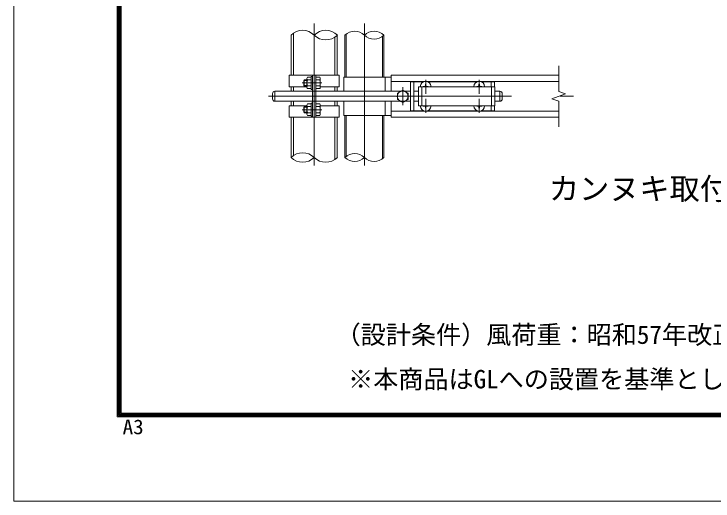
# Model space of a CAD drawing. Units: millimetres, scale not verified. Extents: x -4200 to 4200, y -2970 to 2970.
# Drawn here: x -4200 to -2373, y -2970 to -1696 of the extents above; entities that cross this region are included whole.
import ezdxf
from ezdxf.enums import TextEntityAlignment as Align

# ---------------------------------------------------------------- set-up
doc = ezdxf.new("R2010")
doc.units = ezdxf.units.MM
doc.header["$LTSCALE"] = 20
doc.linetypes.add('DASHED', pattern=[7.5, 6, -1.5])
doc.linetypes.add('USER1', pattern=[50.8, 31.75, -6.35, 6.35, -6.35])
doc.layers.add('0-0_D-TTL-TXT', color=7, linetype='Continuous')
for name, color, linetype, lineweight in [('0-1_D-BMK', 2, 'USER1', 13), ('0-2_D-STR1', 1, 'Continuous', 18), ('0-3_D-STR3', 3, 'Continuous', 13), ('0-4_D-STR-DIM', 7, 'Continuous', 9), ('0-8_D-TTL', 7, 'Continuous', 9)]:
    doc.layers.add(name, color=color, linetype=linetype, lineweight=lineweight)
doc.styles.add('ＭＳ ゴシック', font='')
doc.styles.get('ＭＳ ゴシック').set_extended_font_data('MS Gothic')

msp = doc.modelspace()

# ---------------------------------------------------------------- linework, layer by layer
at = {"layer": '0-1_D-BMK'}
for p, q in [((-3415.4, -1721.06), (-3415.4, -2092.23)), ((-3284.1, -1721.06), (-3284.1, -2092.23)), ((-3395.78, -1876.65), (-3447.13, -1876.65)), ((-3124.1, -1904.86), (-3124.1, -1868.6)), ((-2984.1, -1904.86), (-2984.1, -1868.6)), ((-3184.1, -1888.07), (-3184.1, -1935.22)), ((-3534.74, -1911.65), (-2737.7, -1911.65)), ((-3124.1, -1918.43), (-3124.1, -1954.69)), ((-2984.1, -1918.43), (-2984.1, -1954.69)), ((-3395.78, -1946.65), (-3447.13, -1946.65))]:
    msp.add_line(p, q, dxfattribs=at)
at = {"layer": '0-2_D-STR1'}
for p, q in [((-3475.9, -1751.65), (-3475.9, -1856.65)), ((-3354.9, -1751.65), (-3354.9, -1856.65)), ((-3334.9, -1751.65), (-3334.9, -1861.65)), ((-3233.3, -1751.65), (-3233.3, -1861.65)), ((-3475.9, -1886.65), (-3475.9, -1898.65)), ((-3354.9, -1886.65), (-3354.9, -1898.65)), ((-3475.9, -1924.65), (-3475.9, -1936.65)), ((-3354.9, -1924.65), (-3354.9, -1936.65)), ((-3475.9, -1966.65), (-3475.9, -2071.65)), ((-3354.9, -1966.65), (-3354.9, -2071.65)), ((-3334.9, -1961.65), (-3334.9, -2071.65)), ((-3233.3, -1961.65), (-3233.3, -2071.65))]:
    msp.add_line(p, q, dxfattribs=at)
at = {"layer": '0-2_D-STR1', "linetype": 'DASHED'}
for p, q in [((-3469.5, -1746.41), (-3469.5, -1856.65)), ((-3331.7, -1748.82), (-3331.7, -1861.65)), ((-3361.3, -1756.88), (-3361.3, -1856.65)), ((-3236.5, -1754.47), (-3236.5, -1861.65)), ((-3469.5, -1886.65), (-3469.5, -1898.65)), ((-3361.3, -1886.65), (-3361.3, -1898.65)), ((-3469.5, -1924.65), (-3469.5, -1936.65)), ((-3361.3, -1924.65), (-3361.3, -1936.65)), ((-3469.5, -1966.65), (-3469.5, -2066.41)), ((-3361.3, -1966.65), (-3361.3, -2076.88)), ((-3334.9, -1961.65), (-3334.9, -2071.65)), ((-3331.7, -1961.65), (-3331.7, -2068.82)), ((-3236.5, -1961.65), (-3236.5, -2074.47))]:
    msp.add_line(p, q, dxfattribs=at)
at = {"layer": '0-3_D-STR3'}
for p, q in [((-3480.5, -1856.65), (-3350.3, -1856.65)), ((-3480.5, -1856.65), (-3480.5, -1886.65)), ((-3423.2, -1861.65), (-3433, -1861.65)), ((-3420, -1859.65), (-3423.2, -1859.65)), ((-3423.2, -1859.65), (-3423.2, -1893.65)), ((-3420, -1856.65), (-3420, -1966.65)), ((-3415.4, -1856.65), (-3415.4, -1966.65)), ((-3410.8, -1856.65), (-3410.8, -1966.65)), ((-3410.8, -1858.85), (-3410.8, -1894.45)), ((-3410.8, -1861.65), (-3401, -1861.65)), ((-3350.3, -1856.65), (-3350.3, -1886.65)), ((-3338.1, -1861.65), (-3214.1, -1861.65)), ((-3338.1, -1861.65), (-3338.1, -1898.65)), ((-3230.1, -1861.65), (-3230.1, -1898.65)), ((-3214.1, -1856.65), (-3214.1, -1898.65)), ((-3214.1, -1856.65), (-2776.55, -1856.65)), ((-3442.8, -1870), (-3441.45, -1868.65)), ((-3442.8, -1870), (-3442.8, -1883.29)), ((-3434.2, -1870), (-3442.8, -1870)), ((-3434.2, -1868.65), (-3441.45, -1868.65)), ((-3441.45, -1868.65), (-3441.45, -1884.65)), ((-3434.2, -1865), (-3434.2, -1888.21)), ((-3423.2, -1868.65), (-3433, -1868.65)), ((-3410.8, -1868.65), (-3401, -1868.65)), ((-3399.8, -1865), (-3399.8, -1888.21)), ((-3214.1, -1872.65), (-2776.55, -1872.65)), ((-3164.1, -1873.65), (-3164.1, -1949.65)), ((-3164.1, -1873.65), (-3129.3, -1873.65)), ((-3155.1, -1873.65), (-3155.1, -1949.65)), ((-3124.89, -1880.35), (-3124.94, -1882.94)), ((-3124.89, -1880.35), (-3123.31, -1880.35)), ((-3123.31, -1880.35), (-3123.27, -1882.94)), ((-3118.9, -1873.65), (-2989.3, -1873.65)), ((-2984.89, -1880.35), (-2984.94, -1882.94)), ((-2984.89, -1880.35), (-2983.31, -1880.35)), ((-2983.31, -1880.35), (-2983.27, -1882.94)), ((-2978.9, -1873.65), (-2944.1, -1873.65)), ((-2953.1, -1873.65), (-2953.1, -1886.65)), ((-2944.1, -1873.65), (-2944.1, -1886.65)), ((-3518.1, -1898.65), (-3420, -1898.65)), ((-3518.1, -1898.65), (-3518.1, -1924.65)), ((-3480.5, -1886.65), (-3434.2, -1886.65)), ((-3442.8, -1883.29), (-3441.45, -1884.65)), ((-3434.2, -1883.29), (-3442.8, -1883.29)), ((-3434.2, -1884.65), (-3441.45, -1884.65)), ((-3423.2, -1884.65), (-3433, -1884.65)), ((-3423.2, -1891.65), (-3433, -1891.65)), ((-3420, -1893.65), (-3423.2, -1893.65)), ((-3420.3, -1898.65), (-3164.1, -1898.65)), ((-3410.8, -1884.65), (-3401, -1884.65)), ((-3410.8, -1891.65), (-3401, -1891.65)), ((-3399.8, -1886.65), (-3350.3, -1886.65)), ((-3155.1, -1898.65), (-3143.1, -1898.65)), ((-3143.1, -1886.65), (-3143.1, -1936.65)), ((-3143.1, -1886.65), (-2943.1, -1886.65)), ((-3127.81, -1885.81), (-3130.4, -1885.86)), ((-3130.4, -1885.86), (-3130.4, -1886.65)), ((-2987.81, -1885.81), (-2990.4, -1885.86)), ((-2990.4, -1885.86), (-2990.4, -1886.65)), ((-2980.39, -1885.81), (-2977.8, -1885.86)), ((-2977.8, -1885.86), (-2977.8, -1886.65)), ((-2943.1, -1886.65), (-2943.1, -1936.65)), ((-2943.1, -1898.65), (-2930.1, -1898.65)), ((-2930.1, -1898.65), (-2930.1, -1924.65)), ((-3524.1, -1904.65), (-3524.1, -1918.65)), ((-2924.1, -1904.65), (-2924.1, -1918.65)), ((-3518.1, -1924.65), (-3420, -1924.65)), ((-3434.2, -1958.29), (-3434.2, -1935.09)), ((-3423.2, -1931.65), (-3433, -1931.65)), ((-3423.2, -1963.65), (-3423.2, -1929.65)), ((-3420, -1929.65), (-3423.2, -1929.65)), ((-3420.3, -1924.65), (-3164.1, -1924.65)), ((-3410.8, -1931.65), (-3401, -1931.65)), ((-3399.8, -1935), (-3399.8, -1958.21)), ((-3338.1, -1924.65), (-3338.1, -1961.65)), ((-3230.1, -1924.65), (-3230.1, -1961.65)), ((-3214.1, -1924.65), (-3214.1, -1966.65)), ((-3155.1, -1924.65), (-3143.1, -1924.65)), ((-2943.1, -1924.65), (-2930.1, -1924.65)), ((-3480.5, -1936.65), (-3434.2, -1936.65)), ((-3480.5, -1966.65), (-3480.5, -1936.65)), ((-3442.8, -1940), (-3441.45, -1938.65)), ((-3434.2, -1940), (-3442.8, -1940)), ((-3442.8, -1953.29), (-3442.8, -1940)), ((-3434.2, -1953.29), (-3442.8, -1953.29)), ((-3442.8, -1953.29), (-3441.45, -1954.65)), ((-3441.45, -1954.65), (-3441.45, -1938.65)), ((-3434.2, -1938.65), (-3441.45, -1938.65)), ((-3423.2, -1938.65), (-3433, -1938.65)), ((-3410.8, -1938.65), (-3401, -1938.65)), ((-3400, -1936.65), (-3350.3, -1936.65)), ((-3350.3, -1966.65), (-3350.3, -1936.65)), ((-3214.1, -1950.65), (-2776.55, -1950.65)), ((-3164.1, -1949.65), (-3129.3, -1949.65)), ((-3143.1, -1936.65), (-2943.1, -1936.65)), ((-3130.4, -1937.44), (-3130.4, -1936.65)), ((-3127.81, -1937.48), (-3130.4, -1937.44)), ((-3124.89, -1942.95), (-3124.94, -1940.35)), ((-3124.89, -1942.95), (-3123.31, -1942.95)), ((-3123.31, -1942.95), (-3123.27, -1940.35)), ((-3120.39, -1937.48), (-3117.8, -1937.44)), ((-3118.9, -1949.65), (-2989.3, -1949.65)), ((-3117.8, -1937.44), (-3117.8, -1936.65)), ((-2990.4, -1937.44), (-2990.4, -1936.65)), ((-2987.81, -1937.48), (-2990.4, -1937.44)), ((-2984.89, -1942.95), (-2984.94, -1940.35)), ((-2984.89, -1942.95), (-2983.31, -1942.95)), ((-2983.31, -1942.95), (-2983.27, -1940.35)), ((-2980.39, -1937.48), (-2977.8, -1937.44)), ((-2978.9, -1949.65), (-2944.1, -1949.65)), ((-2977.8, -1937.44), (-2977.8, -1936.65)), ((-2953.1, -1936.65), (-2953.1, -1949.65)), ((-2944.1, -1936.65), (-2944.1, -1949.65)), ((-3480.5, -1966.65), (-3350.3, -1966.65)), ((-3434.2, -1954.65), (-3441.45, -1954.65)), ((-3423.2, -1954.65), (-3433, -1954.65)), ((-3423.2, -1961.65), (-3433, -1961.65)), ((-3420, -1963.65), (-3423.2, -1963.65)), ((-3410.8, -1954.65), (-3401, -1954.65)), ((-3410.8, -1961.65), (-3401, -1961.65)), ((-3338.1, -1961.65), (-3214.1, -1961.65)), ((-3214.1, -1966.65), (-2776.55, -1966.65))]:
    msp.add_line(p, q, dxfattribs=at)
at = {"layer": '0-3_D-STR3', "linetype": 'DASHED'}
for p, q in [((-3134.1, -1886.65), (-3134.1, -1936.65)), ((-2952.1, -1886.65), (-2952.1, -1936.65))]:
    msp.add_line(p, q, dxfattribs=at)
at = {"layer": '0-3_D-STR3', "color": 4, "linetype": 'DASHED'}
msp.add_lwpolyline([(-3184.1, -1895.45), (-3198.13, -1903.55), (-3198.13, -1919.75), (-3184.1, -1927.85), (-3170.07, -1919.75), (-3170.07, -1903.55)], close=True, dxfattribs=at)
at = {"layer": '0-3_D-STR3'}
msp.add_lwpolyline([(-3120.39, -1885.81), (-3117.8, -1885.86), (-3117.8, -1886.65)], dxfattribs=at)
at = {"layer": '0-3_D-STR3', "color": 4, "linetype": 'DASHED', "lineweight": 9}
msp.add_circle((-3184.1, -1911.65), 14.07, dxfattribs=at)
at = {"layer": '0-3_D-STR3'}
for centre, radius, start, end in [((-3428.51, -1865.15), 5.7, 142.09851, 217.90149), ((-3405.5, -1865.15), 5.7, 322.09851, 37.90149), ((-3406.93, -1876.65), 27.27, 162.93847, 197.06153), ((-3427.07, -1876.65), 27.27, 342.93847, 17.06153), ((-3124.1, -1886.65), 14, 0, 180), ((-2984.1, -1886.65), 14, 0, 180), ((-3518.1, -1904.65), 6, 90, 180), ((-3428.5, -1888.15), 5.7, 142.14171, 217.85829), ((-3405.5, -1888.15), 5.7, 322.14171, 37.85829), ((-3127.91, -1882.84), 2.98, 270, 0), ((-3120.29, -1882.84), 2.98, 180, 270), ((-2987.91, -1882.84), 2.98, 270, 0), ((-2980.29, -1882.84), 2.98, 180, 270), ((-2930.1, -1904.65), 6, 0, 90), ((-3518.1, -1918.65), 6, 180, 270), ((-3428.5, -1935.15), 5.7, 142.14171, 217.85829), ((-3405.5, -1935.15), 5.7, 322.09851, 37.90149), ((-2930.1, -1918.65), 6, 270, 0), ((-3406.93, -1946.65), 27.27, 162.93847, 197.06153), ((-3427.07, -1946.65), 27.27, 342.93847, 17.06153), ((-3124.1, -1936.65), 14, 180, 0), ((-3127.91, -1940.46), 2.98, 0, 90), ((-3120.29, -1940.46), 2.98, 90, 180), ((-2984.1, -1936.65), 14, 180, 0), ((-2987.91, -1940.46), 2.98, 0, 90), ((-2980.29, -1940.46), 2.98, 90, 180), ((-3428.51, -1958.15), 5.7, 142.09851, 217.90149), ((-3405.5, -1958.15), 5.7, 322.14171, 37.85829)]:
    msp.add_arc(centre, radius, start, end, dxfattribs=at)
at = {"layer": '0-4_D-STR-DIM'}
for p, q in [((-2776.55, -1898.82), (-2776.55, -1831.65)), ((-2758.93, -1905.23), (-2776.55, -1898.82)), ((-2794.17, -1918.06), (-2758.93, -1905.23)), ((-2776.55, -1924.47), (-2794.17, -1918.06)), ((-2776.55, -1991.65), (-2776.55, -1924.47))]:
    msp.add_line(p, q, dxfattribs=at)
for centre, radius, start, end in [((-3445.65, -1782.09), 42.92, 45.18146, 134.81854), ((-3385.15, -1782.09), 42.92, 45.18146, 134.81854), ((-3385.15, -1721.2), 42.92, 225.18146, 314.81854), ((-3309.5, -1777.21), 36.03, 45.18146, 134.81854), ((-3258.7, -1777.21), 36.03, 45.18146, 134.81854), ((-3258.7, -1726.08), 36.03, 225.18146, 314.81854), ((-3445.65, -2102.09), 42.92, 45.18146, 134.81854), ((-3309.5, -2097.21), 36.03, 45.18146, 134.81854), ((-3445.65, -2041.2), 42.92, 225.18146, 314.81854), ((-3385.15, -2041.2), 42.92, 225.18146, 314.81854), ((-3309.5, -2046.08), 36.03, 225.18146, 314.81854), ((-3258.7, -2046.08), 36.03, 225.18146, 314.81854)]:
    msp.add_arc(centre, radius, start, end, dxfattribs=at)
at = {"layer": '0-8_D-TTL', "color": 2, "lineweight": 18}
msp.add_lwpolyline([(-4199.68, 2970.23), (4200.32, 2970.23), (4200.32, -2969.77), (-4199.68, -2969.77)], close=True, dxfattribs=at)
at = {"layer": '0-8_D-TTL'}
for points in [[(-3929.68, 2750.23), (3930.32, 2750.23), (3930.32, -2749.77), (-3929.68, -2749.77)], [(-3927.18, 2747.73), (3927.82, 2747.73), (3927.82, -2747.27), (-3927.18, -2747.27)], [(-3924.68, 2745.23), (3925.32, 2745.23), (3925.32, -2744.77), (-3924.68, -2744.77)], [(-3922.18, 2742.73), (3922.82, 2742.73), (3922.82, -2742.27), (-3922.18, -2742.27)], [(-3919.68, 2740.23), (3920.32, 2740.23), (3920.32, -2739.77), (-3919.68, -2739.77)]]:
    msp.add_lwpolyline(points, close=True, dxfattribs=at)

# ---------------------------------------------------------------- texts
at = {"layer": '0-0_D-TTL-TXT', "style": 'ＭＳ ゴシック'}
for s, height, p in [('カンヌキ取付詳細図', 57.77, (-2802.09, -2199.37)), ('（設計条件）風荷重：昭和57年改正 建築基準法・同施行令に基づく風圧力に準拠。', 48.09, (-3359.44, -2573.38)), ('※本商品はGLへの設置を基準としております。他の条件でご使用の際は別途ご相談ください。', 48.09, (-3326.74, -2689.64))]:
    msp.add_text(s, height=height, dxfattribs=at).set_placement(p, align=Align.BOTTOM_LEFT)
at = {"layer": '0-8_D-TTL', "style": 'ＭＳ ゴシック', "width": 1.05}
msp.add_text('A3', height=38.42, dxfattribs=at).set_placement((-3915.77, -2806.58), align=Align.BOTTOM_LEFT)

doc.saveas('drawing.dxf')
